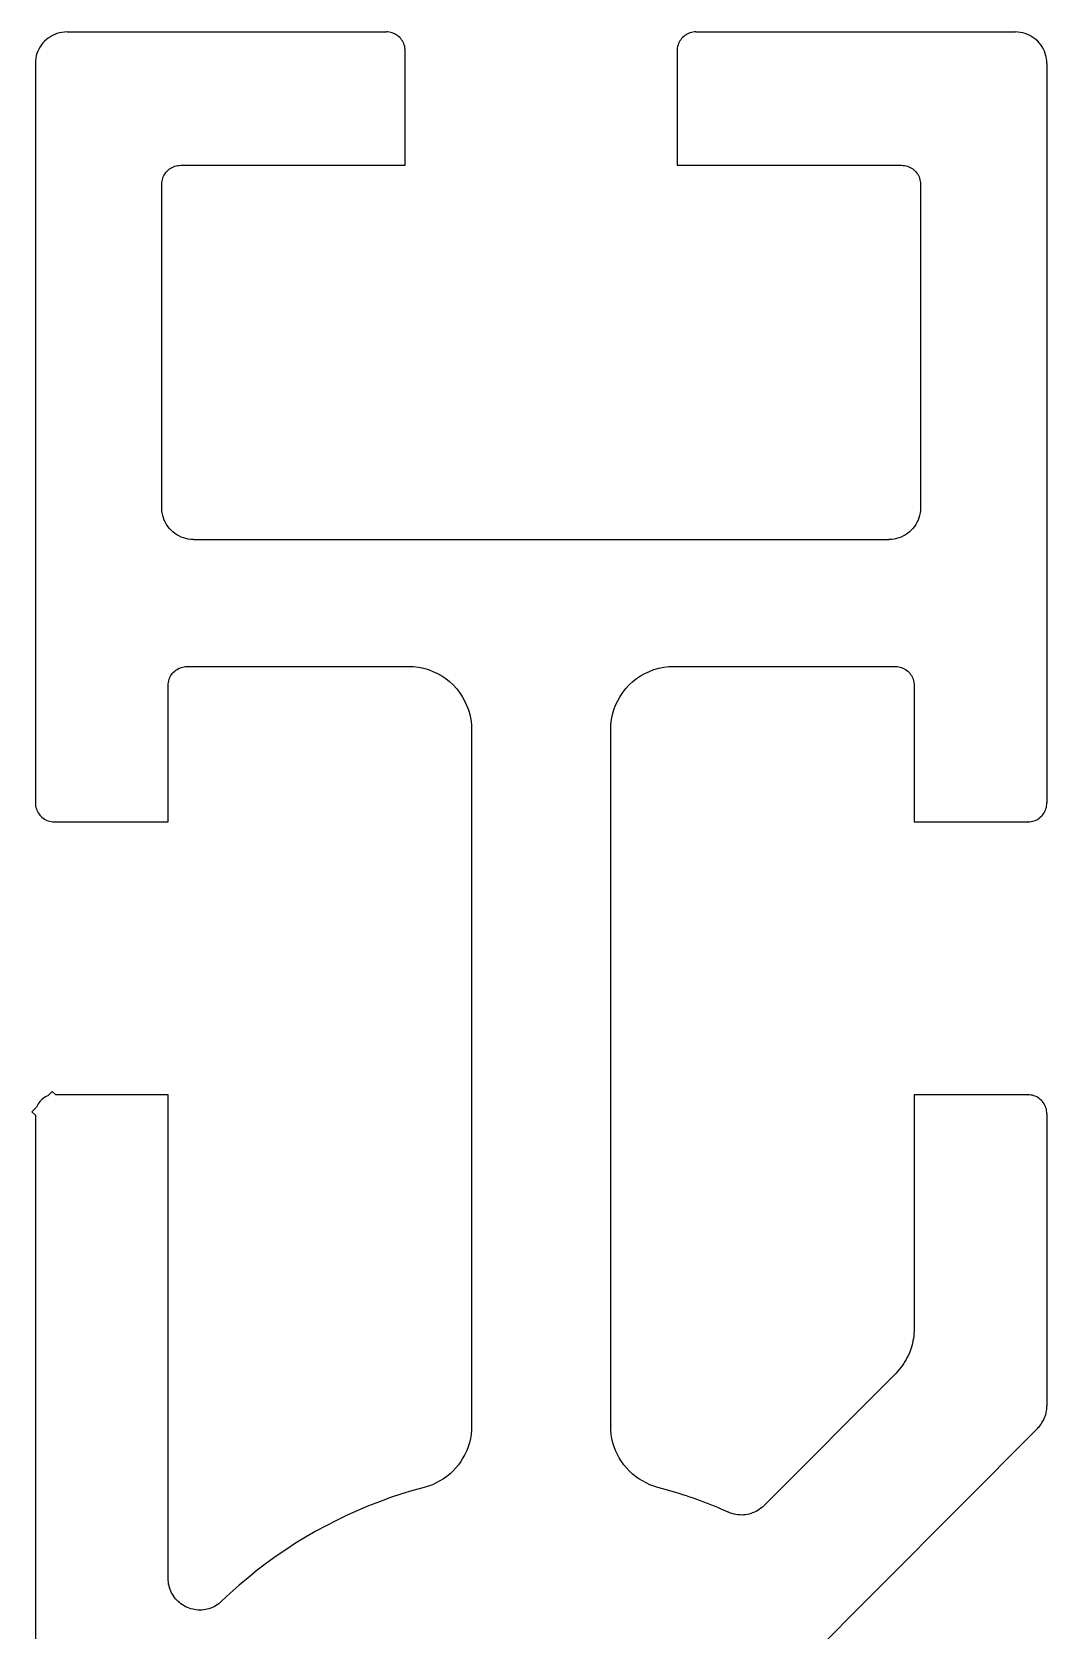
# Model space of a CAD drawing. Header units: metres. Extents: x -8.1 to 7.9, y -29.9 to 30.1.
# Drawn here: x -8.05 to 7.95, y 4.91 to 30.1 of the extents above; entities that cross this region are included whole.
import ezdxf

# ---------------------------------------------------------------- set-up
doc = ezdxf.new("R2010")
doc.units = ezdxf.units.M

msp = doc.modelspace()

# ---------------------------------------------------------------- linework, layer by layer
for p, q in [((-7.82227, 29.9814), (-7.85059, 29.9561)), ((-7.79297, 30.0059), (-7.82227, 29.9814)), ((-7.76074, 30.0273), (-7.79297, 30.0059)), ((-7.72754, 30.0459), (-7.76074, 30.0273)), ((-7.69238, 30.0625), (-7.72754, 30.0459)), ((-7.65625, 30.0762), (-7.69238, 30.0625)), ((-7.61816, 30.0879), (-7.65625, 30.0762)), ((-7.5791, 30.0957), (-7.61816, 30.0879)), ((-7.53906, 30.1006), (-7.5791, 30.0957)), ((-7.49805, 30.1016), (-7.53906, 30.1006)), ((-7.49707, 30.0996), (-7.49805, 30.1016)), ((-2.46387, 30.0996), (-7.49707, 30.0996)), ((-2.44043, 30.1016), (-2.46484, 30.1016)), ((-2.46484, 30.1016), (-2.46387, 30.0996)), ((-2.39355, 30.0938), (-2.44043, 30.1016)), ((-2.37109, 30.0869), (-2.39355, 30.0938)), ((-2.34863, 30.0781), (-2.37109, 30.0869)), ((-2.32812, 30.0684), (-2.34863, 30.0781)), ((-2.30762, 30.0576), (-2.32812, 30.0684)), ((-2.28906, 30.0439), (-2.30762, 30.0576)), ((-2.27148, 30.0303), (-2.28906, 30.0439)), ((-2.25391, 30.0146), (-2.27148, 30.0303)), ((-2.23828, 29.9971), (-2.25391, 30.0146)), ((-2.22461, 29.9795), (-2.23828, 29.9971)), ((-2.21191, 29.96), (-2.22461, 29.9795)), ((2.1748, 29.9795), (2.16211, 29.96)), ((2.18945, 29.9971), (2.1748, 29.9795)), ((2.20508, 30.0146), (2.18945, 29.9971)), ((2.22168, 30.0303), (2.20508, 30.0146)), ((2.23926, 30.0439), (2.22168, 30.0303)), ((2.25879, 30.0576), (2.23926, 30.0439)), ((2.27832, 30.0684), (2.25879, 30.0576)), ((2.2998, 30.0781), (2.27832, 30.0684)), ((2.32129, 30.0869), (2.2998, 30.0781)), ((2.34375, 30.0938), (2.32129, 30.0869)), ((2.36719, 30.0977), (2.34375, 30.0938)), ((2.3916, 30.1016), (2.36719, 30.0977)), ((2.41602, 30.1016), (2.3916, 30.1016)), ((2.41699, 30.0996), (2.41602, 30.1016)), ((7.4502, 30.0996), (2.41699, 30.0996)), ((7.49023, 30.1006), (7.44922, 30.1016)), ((7.44922, 30.1016), (7.4502, 30.0996)), ((7.53027, 30.0957), (7.49023, 30.1006)), ((7.56934, 30.0879), (7.53027, 30.0957)), ((7.60645, 30.0762), (7.56934, 30.0879)), ((7.64355, 30.0625), (7.60645, 30.0762)), ((7.67773, 30.0459), (7.64355, 30.0625)), ((7.71191, 30.0273), (7.67773, 30.0459)), ((7.74316, 30.0059), (7.71191, 30.0273)), ((7.77344, 29.9814), (7.74316, 30.0059)), ((7.80176, 29.9561), (7.77344, 29.9814)), ((-7.97168, 29.7598), (-7.98242, 29.7227)), ((-7.95801, 29.7969), (-7.97168, 29.7598)), ((-7.94141, 29.832), (-7.95801, 29.7969)), ((-7.92188, 29.8652), (-7.94141, 29.832)), ((-7.90039, 29.8975), (-7.92188, 29.8652)), ((-7.87695, 29.9277), (-7.90039, 29.8975)), ((-7.85059, 29.9561), (-7.87695, 29.9277)), ((-2.2002, 29.9404), (-2.21191, 29.96)), ((-2.19043, 29.9189), (-2.2002, 29.9404)), ((-2.18164, 29.8975), (-2.19043, 29.9189)), ((-2.17578, 29.875), (-2.18164, 29.8975)), ((-2.1709, 29.8516), (-2.17578, 29.875)), ((-2.16797, 29.8271), (-2.1709, 29.8516)), ((-2.16699, 29.8027), (-2.16797, 29.8271)), ((-2.16699, 28), (-2.16699, 29.8027)), ((2.11816, 29.8271), (2.11719, 29.8027)), ((2.11719, 29.8027), (2.12012, 29.8018)), ((2.12109, 29.8516), (2.11816, 29.8271)), ((2.12012, 29.8018), (2.12012, 28)), ((2.12598, 29.874), (2.12109, 29.8516)), ((2.13281, 29.8975), (2.12598, 29.874)), ((2.14062, 29.9189), (2.13281, 29.8975)), ((2.15137, 29.9404), (2.14062, 29.9189)), ((2.16211, 29.96), (2.15137, 29.9404)), ((7.82715, 29.9277), (7.80176, 29.9561)), ((7.85156, 29.8975), (7.82715, 29.9277)), ((7.87305, 29.8652), (7.85156, 29.8975)), ((7.8916, 29.832), (7.87305, 29.8652)), ((7.9082, 29.7969), (7.8916, 29.832)), ((7.92188, 29.7598), (7.9082, 29.7969)), ((7.93262, 29.7227), (7.92188, 29.7598)), ((-7.99512, 29.6436), (-7.99707, 29.6025)), ((-7.99707, 29.6025), (-7.99707, 17.9502)), ((-7.99023, 29.6836), (-7.99512, 29.6436)), ((-7.98242, 29.7227), (-7.99023, 29.6836)), ((7.94043, 29.6836), (7.93262, 29.7227)), ((7.94531, 29.6436), (7.94043, 29.6836)), ((7.94727, 29.6025), (7.94531, 29.6436)), ((7.94922, 29.6016), (7.94727, 29.6025)), ((7.94922, 17.9492), (7.94922, 29.6016)), ((-5.86328, 27.9551), (-5.84277, 27.9668)), ((-5.84277, 27.9668), (-5.82227, 27.9766)), ((-5.82227, 27.9766), (-5.7998, 27.9844)), ((-5.7998, 27.9844), (-5.77734, 27.9912)), ((-5.77734, 27.9912), (-5.75391, 27.9961)), ((-5.75391, 27.9961), (-5.73047, 27.999)), ((-5.73047, 27.999), (-5.70605, 28)), ((-5.70605, 28), (-2.16699, 28)), ((2.12012, 28), (5.65625, 28)), ((5.65625, 28), (5.68066, 27.999)), ((5.68066, 27.999), (5.70508, 27.9961)), ((5.70508, 27.9961), (5.72852, 27.9912)), ((5.72852, 27.9912), (5.75098, 27.9844)), ((5.75098, 27.9844), (5.77246, 27.9766)), ((5.77246, 27.9766), (5.79395, 27.9668)), ((5.79395, 27.9668), (5.81348, 27.9551)), ((-6.00391, 27.7002), (-6.00293, 27.7246)), ((-6.00293, 27.7246), (-6, 27.749)), ((-6, 27.749), (-5.99512, 27.7725)), ((-5.99512, 27.7725), (-5.98926, 27.7949)), ((-5.98926, 27.7949), (-5.98047, 27.8174)), ((-5.98047, 27.8174), (-5.9707, 27.8379)), ((-5.9707, 27.8379), (-5.95898, 27.8584)), ((-5.95898, 27.8584), (-5.94629, 27.877)), ((-5.94629, 27.877), (-5.93262, 27.8955)), ((-5.93262, 27.8955), (-5.91699, 27.9121)), ((-5.91699, 27.9121), (-5.90039, 27.9277)), ((-5.90039, 27.9277), (-5.88184, 27.9424)), ((-5.88184, 27.9424), (-5.86328, 27.9551)), ((5.81348, 27.9551), (5.83301, 27.9424)), ((5.83301, 27.9424), (5.85059, 27.9277)), ((5.85059, 27.9277), (5.86719, 27.9121)), ((5.86719, 27.9121), (5.88281, 27.8955)), ((5.88281, 27.8955), (5.89746, 27.877)), ((5.89746, 27.877), (5.91016, 27.8584)), ((5.91016, 27.8584), (5.92188, 27.8379)), ((5.92188, 27.8379), (5.93164, 27.8174)), ((5.93164, 27.8174), (5.93945, 27.7949)), ((5.93945, 27.7949), (5.94629, 27.7725)), ((5.94629, 27.7725), (5.95117, 27.749)), ((5.95117, 27.749), (5.9541, 27.7246)), ((5.9541, 27.7246), (5.95508, 27.7002)), ((-6.00195, 27.6992), (-6.00391, 27.7002)), ((-6.00195, 22.5996), (-6.00195, 27.6992)), ((5.95508, 27.7002), (5.95508, 22.6006)), ((-6.00293, 22.5596), (-6.00391, 22.6006)), ((-6.00391, 22.6006), (-6.00195, 22.5996)), ((-5.99805, 22.5195), (-6.00293, 22.5596)), ((-5.98926, 22.4805), (-5.99805, 22.5195)), ((-5.97852, 22.4434), (-5.98926, 22.4805)), ((-5.96484, 22.4062), (-5.97852, 22.4434)), ((5.92969, 22.4434), (5.91602, 22.4062)), ((5.94043, 22.4805), (5.92969, 22.4434)), ((5.94824, 22.5195), (5.94043, 22.4805)), ((5.95312, 22.5596), (5.94824, 22.5195)), ((5.95508, 22.6006), (5.95312, 22.5596)), ((-5.94824, 22.3711), (-5.96484, 22.4062)), ((-5.92969, 22.3379), (-5.94824, 22.3711)), ((-5.9082, 22.3057), (-5.92969, 22.3379)), ((-5.88379, 22.2754), (-5.9082, 22.3057)), ((-5.8584, 22.2471), (-5.88379, 22.2754)), ((-5.83008, 22.2217), (-5.8584, 22.2471)), ((-5.7998, 22.1973), (-5.83008, 22.2217)), ((-5.76855, 22.1758), (-5.7998, 22.1973)), ((-5.73535, 22.1572), (-5.76855, 22.1758)), ((5.71875, 22.1758), (5.68555, 22.1572)), ((5.75098, 22.1973), (5.71875, 22.1758)), ((5.78125, 22.2217), (5.75098, 22.1973)), ((5.80859, 22.2471), (5.78125, 22.2217)), ((5.83496, 22.2754), (5.80859, 22.2471)), ((5.8584, 22.3057), (5.83496, 22.2754)), ((5.87988, 22.3379), (5.8584, 22.3057)), ((5.89941, 22.3711), (5.87988, 22.3379)), ((5.91602, 22.4062), (5.89941, 22.3711)), ((-5.7002, 22.1406), (-5.73535, 22.1572)), ((-5.66406, 22.127), (-5.7002, 22.1406)), ((-5.62598, 22.1152), (-5.66406, 22.127)), ((-5.58691, 22.1074), (-5.62598, 22.1152)), ((-5.54688, 22.1025), (-5.58691, 22.1074)), ((-5.50586, 22.1016), (-5.54688, 22.1025)), ((-5.50488, 22.0986), (-5.50586, 22.1016)), ((5.45801, 22.0986), (-5.50488, 22.0986)), ((5.49805, 22.1025), (5.45703, 22.1016)), ((5.45703, 22.1016), (5.45801, 22.0986)), ((5.53809, 22.1074), (5.49805, 22.1025)), ((5.57617, 22.1152), (5.53809, 22.1074)), ((5.61426, 22.127), (5.57617, 22.1152)), ((5.65039, 22.1406), (5.61426, 22.127)), ((5.68555, 22.1572), (5.65039, 22.1406)), ((-5.88867, 19.8945), (-5.88086, 19.916)), ((-5.88086, 19.916), (-5.87109, 19.9375)), ((-5.87109, 19.9375), (-5.85938, 19.957)), ((-5.85938, 19.957), (-5.84668, 19.9766)), ((-5.84668, 19.9766), (-5.83301, 19.9941)), ((-5.83301, 19.9941), (-5.81738, 20.0117)), ((-5.81738, 20.0117), (-5.7998, 20.0273)), ((-5.7998, 20.0273), (-5.78223, 20.041)), ((-5.78223, 20.041), (-5.7627, 20.0547)), ((-5.7627, 20.0547), (-5.74316, 20.0654)), ((-5.74316, 20.0654), (-5.72168, 20.0752)), ((-5.72168, 20.0752), (-5.7002, 20.084)), ((-5.7002, 20.084), (-5.67773, 20.0908)), ((-5.67773, 20.0908), (-5.6543, 20.0947)), ((-5.6543, 20.0947), (-5.62988, 20.0986)), ((-5.62988, 20.0986), (-5.60547, 20.0996)), ((-5.60547, 20.0996), (-2.11719, 20.0996)), ((-2.11719, 20.0996), (-2.11816, 20.1016)), ((-2.11816, 20.1016), (-2.03613, 20.0977)), ((-2.03613, 20.0977), (-1.95605, 20.0879)), ((-1.95605, 20.0879), (-1.87891, 20.0723)), ((-1.87891, 20.0723), (-1.80273, 20.0508)), ((-1.80273, 20.0508), (-1.72949, 20.0225)), ((-1.72949, 20.0225), (-1.66016, 19.9893)), ((-1.66016, 19.9893), (-1.59277, 19.9512)), ((-1.59277, 19.9512), (-1.5293, 19.9082)), ((-1.5293, 19.9082), (-1.46875, 19.8604)), ((1.41992, 19.8604), (1.47949, 19.9082)), ((1.47949, 19.9082), (1.54297, 19.9512)), ((1.54297, 19.9512), (1.61035, 19.9893)), ((1.61035, 19.9893), (1.68066, 20.0225)), ((1.68066, 20.0225), (1.75391, 20.0508)), ((1.75391, 20.0508), (1.8291, 20.0723)), ((1.8291, 20.0723), (1.90723, 20.0879)), ((1.90723, 20.0879), (1.9873, 20.0977)), ((1.9873, 20.0977), (2.06836, 20.1016)), ((2.06836, 20.1016), (2.07031, 20.0996)), ((2.07031, 20.0996), (5.56152, 20.0996)), ((5.56152, 20.0996), (5.58594, 20.0977)), ((5.58594, 20.0977), (5.60938, 20.0947)), ((5.60938, 20.0947), (5.63184, 20.0898)), ((5.63184, 20.0898), (5.6543, 20.083)), ((5.6543, 20.083), (5.67578, 20.0742)), ((5.67578, 20.0742), (5.69629, 20.0645)), ((5.69629, 20.0645), (5.7168, 20.0527)), ((5.7168, 20.0527), (5.73535, 20.04)), ((5.73535, 20.04), (5.75293, 20.0254)), ((5.75293, 20.0254), (5.76953, 20.0098)), ((5.76953, 20.0098), (5.78418, 19.9932)), ((5.78418, 19.9932), (5.79883, 19.9756)), ((5.79883, 19.9756), (5.81152, 19.9561)), ((5.81152, 19.9561), (5.82227, 19.9365)), ((5.82227, 19.9365), (5.83203, 19.915)), ((5.83203, 19.915), (5.83984, 19.8936)), ((-5.9043, 19.7998), (-5.90332, 19.8242)), ((-5.9043, 17.6484), (-5.9043, 19.7998)), ((-5.90332, 19.8242), (-5.90039, 19.8477)), ((-5.90039, 19.8477), (-5.89551, 19.8711)), ((-5.89551, 19.8711), (-5.88867, 19.8945)), ((-1.46875, 19.8604), (-1.41309, 19.8086)), ((-1.41309, 19.8086), (-1.36035, 19.752)), ((-1.36035, 19.752), (-1.31348, 19.6914)), ((-1.31348, 19.6914), (-1.27051, 19.6279)), ((1.2207, 19.6279), (1.26367, 19.6914)), ((1.26367, 19.6914), (1.31152, 19.752)), ((1.31152, 19.752), (1.36328, 19.8086)), ((1.36328, 19.8086), (1.41992, 19.8604)), ((5.83984, 19.8936), (5.84668, 19.8711)), ((5.84668, 19.8711), (5.85156, 19.8477)), ((5.85156, 19.8477), (5.85449, 19.8242)), ((5.85449, 19.8242), (5.85547, 19.7998)), ((5.85547, 19.7998), (5.85742, 19.7988)), ((5.85742, 19.7988), (5.85742, 17.6484)), ((-1.27051, 19.6279), (-1.23242, 19.5605)), ((-1.23242, 19.5605), (-1.19922, 19.4902)), ((-1.19922, 19.4902), (-1.17188, 19.417)), ((-1.17188, 19.417), (-1.14941, 19.3408)), ((1.10059, 19.3408), (1.12207, 19.417)), ((1.12207, 19.417), (1.14941, 19.4902)), ((1.14941, 19.4902), (1.18262, 19.5605)), ((1.18262, 19.5605), (1.2207, 19.6279)), ((-1.14941, 19.3408), (-1.13379, 19.2627)), ((-1.13379, 19.2627), (-1.12402, 19.1826)), ((-1.12402, 19.1826), (-1.12109, 19.1006)), ((1.07129, 19.1006), (1.0752, 19.1826)), ((1.0752, 19.1826), (1.08398, 19.2627)), ((1.08398, 19.2627), (1.10059, 19.3408)), ((-1.12109, 19.1006), (-1.12109, 8.12793)), ((1.07324, 19.0996), (1.07129, 19.1006)), ((1.07324, 8.12695), (1.07324, 19.0996)), ((-7.99707, 17.9502), (-7.99609, 17.9258)), ((-7.99609, 17.9258), (-7.99316, 17.9014)), ((-7.99316, 17.9014), (-7.98828, 17.8779)), ((7.93848, 17.8779), (7.94336, 17.9014)), ((7.94336, 17.9014), (7.94629, 17.9258)), ((7.94629, 17.9258), (7.94727, 17.9502)), ((7.94727, 17.9502), (7.94922, 17.9492)), ((-7.98828, 17.8779), (-7.98145, 17.8555)), ((-7.98145, 17.8555), (-7.97363, 17.834)), ((-7.97363, 17.834), (-7.96289, 17.8125)), ((-7.96289, 17.8125), (-7.95215, 17.792)), ((-7.95215, 17.792), (-7.93945, 17.7734)), ((-7.93945, 17.7734), (-7.9248, 17.7549)), ((-7.9248, 17.7549), (-7.90918, 17.7383)), ((-7.90918, 17.7383), (-7.89258, 17.7227)), ((-7.89258, 17.7227), (-7.87402, 17.708)), ((-7.87402, 17.708), (-7.85547, 17.6953)), ((-7.85547, 17.6953), (-7.81445, 17.6738)), ((-7.81445, 17.6738), (-7.79297, 17.666)), ((-7.79297, 17.666), (-7.76953, 17.6592)), ((-7.76953, 17.6592), (-7.74707, 17.6543)), ((-7.74707, 17.6543), (-7.72266, 17.6514)), ((-7.72266, 17.6514), (-7.69824, 17.6504)), ((-7.69824, 17.6504), (-7.69727, 17.6484)), ((-7.69727, 17.6484), (-5.9043, 17.6484)), ((5.85742, 17.6484), (7.65039, 17.6484)), ((7.64844, 17.6504), (7.67285, 17.6514)), ((7.65039, 17.6484), (7.64844, 17.6504)), ((7.67285, 17.6514), (7.69727, 17.6543)), ((7.69727, 17.6543), (7.7207, 17.6592)), ((7.7207, 17.6592), (7.74316, 17.666)), ((7.74316, 17.666), (7.76465, 17.6738)), ((7.76465, 17.6738), (7.78613, 17.6846)), ((7.78613, 17.6846), (7.80566, 17.6953)), ((7.80566, 17.6953), (7.8252, 17.708)), ((7.8252, 17.708), (7.84277, 17.7227)), ((7.84277, 17.7227), (7.86035, 17.7383)), ((7.86035, 17.7383), (7.87598, 17.7549)), ((7.87598, 17.7549), (7.88965, 17.7734)), ((7.88965, 17.7734), (7.90234, 17.792)), ((7.90234, 17.792), (7.91406, 17.8125)), ((7.91406, 17.8125), (7.92383, 17.834)), ((7.92383, 17.834), (7.93262, 17.8555)), ((7.93262, 17.8555), (7.93848, 17.8779)), ((-7.73047, 13.4004), (-7.80078, 13.3301)), ((-7.67676, 13.3467), (-7.73047, 13.4004)), ((-7.97852, 13.1523), (-8.05078, 13.0801)), ((-7.97363, 13.166), (-7.97852, 13.1523)), ((-7.95215, 13.207), (-7.97363, 13.166)), ((-7.93945, 13.2256), (-7.95215, 13.207)), ((-7.9248, 13.2441), (-7.93945, 13.2256)), ((-7.90918, 13.2607), (-7.9248, 13.2441)), ((-7.89258, 13.2764), (-7.90918, 13.2607)), ((-7.87402, 13.291), (-7.89258, 13.2764)), ((-7.85547, 13.3037), (-7.87402, 13.291)), ((-7.83496, 13.3154), (-7.85547, 13.3037)), ((-7.81445, 13.3252), (-7.83496, 13.3154)), ((-7.80078, 13.3301), (-7.81445, 13.3252)), ((-5.9043, 13.3467), (-7.67676, 13.3467)), ((-5.9043, 5.72559), (-5.9043, 13.3467)), ((7.65039, 13.3467), (5.85742, 13.3467)), ((5.85742, 13.3467), (5.85742, 9.66309)), ((7.67285, 13.3477), (7.64844, 13.3486)), ((7.64844, 13.3486), (7.65039, 13.3467)), ((7.69727, 13.3447), (7.67285, 13.3477)), ((7.7207, 13.3398), (7.69727, 13.3447)), ((7.74316, 13.333), (7.7207, 13.3398)), ((7.76465, 13.3252), (7.74316, 13.333)), ((7.78613, 13.3154), (7.76465, 13.3252)), ((7.80566, 13.3037), (7.78613, 13.3154)), ((7.8252, 13.291), (7.80566, 13.3037)), ((7.84277, 13.2764), (7.8252, 13.291)), ((7.86035, 13.2607), (7.84277, 13.2764)), ((7.87598, 13.2441), (7.86035, 13.2607)), ((7.88965, 13.2256), (7.87598, 13.2441)), ((7.90234, 13.207), (7.88965, 13.2256)), ((7.91406, 13.1865), (7.90234, 13.207)), ((7.92383, 13.166), (7.91406, 13.1865)), ((7.93262, 13.1436), (7.92383, 13.166)), ((7.93848, 13.1211), (7.93262, 13.1436)), ((7.94336, 13.0977), (7.93848, 13.1211)), ((-8.05078, 13.0801), (-7.99707, 13.0254)), ((-7.99707, 13.0254), (-7.99707, 0.095703)), ((7.94629, 13.0732), (7.94336, 13.0977)), ((7.94727, 13.0488), (7.94629, 13.0732)), ((7.94922, 13.0479), (7.94727, 13.0488)), ((7.94922, 8.44531), (7.94922, 13.0479)), ((5.85156, 9.58398), (5.84766, 9.54492)), ((5.85449, 9.62402), (5.85156, 9.58398)), ((5.85547, 9.66406), (5.85449, 9.62402)), ((5.85742, 9.66309), (5.85547, 9.66406)), ((5.80664, 9.35352), (5.7793, 9.28125)), ((5.81738, 9.3916), (5.80664, 9.35352)), ((5.82715, 9.42969), (5.81738, 9.3916)), ((5.83594, 9.46777), (5.82715, 9.42969)), ((5.84277, 9.50586), (5.83594, 9.46777)), ((5.84766, 9.54492), (5.84277, 9.50586)), ((5.66504, 9.07617), (5.6416, 9.04492)), ((5.6875, 9.1084), (5.66504, 9.07617)), ((5.70898, 9.1416), (5.6875, 9.1084)), ((5.72852, 9.17578), (5.70898, 9.1416)), ((5.74707, 9.20996), (5.72852, 9.17578)), ((5.76367, 9.24512), (5.74707, 9.20996)), ((5.7793, 9.28125), (5.76367, 9.24512)), ((5.56348, 8.95605), (3.48535, 6.87012)), ((5.59082, 8.98438), (5.56348, 8.95605)), ((5.6416, 9.04492), (5.59082, 8.98438)), ((7.92871, 8.31055), (7.93359, 8.3291)), ((7.93359, 8.3291), (7.9375, 8.34766)), ((7.9375, 8.34766), (7.94141, 8.36719)), ((7.94141, 8.36719), (7.94434, 8.38672)), ((7.94434, 8.38672), (7.94531, 8.40625)), ((7.94531, 8.40625), (7.94727, 8.42578)), ((7.94727, 8.42578), (7.94727, 8.44629)), ((7.94727, 8.44629), (7.94922, 8.44531)), ((-1.12109, 8.12793), (-1.12305, 8.06055)), ((1.07324, 8.06055), (1.07129, 8.12793)), ((1.07129, 8.12793), (1.07324, 8.12695)), ((3.4043, 3.67676), (7.80469, 8.0918)), ((7.80176, 8.09277), (7.81543, 8.10645)), ((7.80469, 8.0918), (7.80176, 8.09277)), ((7.81543, 8.10645), (7.82812, 8.12207)), ((7.82812, 8.12207), (7.84082, 8.13672)), ((7.84082, 8.13672), (7.85254, 8.15234)), ((7.85254, 8.15234), (7.87402, 8.18555)), ((7.87402, 8.18555), (7.88379, 8.20215)), ((7.88379, 8.20215), (7.89355, 8.21973)), ((7.89355, 8.21973), (7.90918, 8.25488)), ((7.90918, 8.25488), (7.91699, 8.27344)), ((7.91699, 8.27344), (7.92285, 8.29102)), ((7.92285, 8.29102), (7.92871, 8.31055)), ((-1.15625, 7.86328), (-1.17578, 7.80078)), ((-1.14062, 7.92773), (-1.15625, 7.86328)), ((-1.12988, 7.99316), (-1.14062, 7.92773)), ((-1.12305, 8.06055), (-1.12988, 7.99316)), ((1.08008, 7.99316), (1.07324, 8.06055)), ((1.0918, 7.92773), (1.08008, 7.99316)), ((1.10645, 7.86328), (1.0918, 7.92773)), ((1.12598, 7.80078), (1.10645, 7.86328)), ((-1.29102, 7.56836), (-1.3291, 7.5166)), ((-1.25684, 7.62402), (-1.29102, 7.56836)), ((-1.22559, 7.68066), (-1.25684, 7.62402)), ((-1.19824, 7.74023), (-1.22559, 7.68066)), ((-1.17578, 7.80078), (-1.19824, 7.74023)), ((1.14941, 7.74023), (1.12598, 7.80078)), ((1.17676, 7.68066), (1.14941, 7.74023)), ((1.20703, 7.62402), (1.17676, 7.68066)), ((1.24121, 7.56836), (1.20703, 7.62402)), ((1.2793, 7.5166), (1.24121, 7.56836)), ((-1.51172, 7.33398), (-1.56445, 7.2959)), ((-1.46094, 7.375), (-1.51172, 7.33398)), ((-1.41406, 7.41895), (-1.46094, 7.375)), ((-1.37012, 7.4668), (-1.41406, 7.41895)), ((-1.3291, 7.5166), (-1.37012, 7.4668)), ((1.32031, 7.4668), (1.2793, 7.5166)), ((1.36426, 7.41895), (1.32031, 7.4668)), ((1.41211, 7.375), (1.36426, 7.41895)), ((1.46191, 7.33398), (1.41211, 7.375)), ((1.51465, 7.2959), (1.46191, 7.33398)), ((-2.22266, 7.05664), (-2.39941, 6.99805)), ((-2.04492, 7.11035), (-2.22266, 7.05664)), ((-1.86621, 7.16016), (-2.04492, 7.11035)), ((-1.80078, 7.17871), (-1.86621, 7.16016)), ((-1.73828, 7.20215), (-1.80078, 7.17871)), ((-1.67773, 7.22949), (-1.73828, 7.20215)), ((-1.62012, 7.26074), (-1.67773, 7.22949)), ((-1.56445, 7.2959), (-1.62012, 7.26074)), ((1.57031, 7.26074), (1.51465, 7.2959)), ((1.62891, 7.22949), (1.57031, 7.26074)), ((1.68848, 7.20215), (1.62891, 7.22949)), ((1.75195, 7.17871), (1.68848, 7.20215)), ((1.81641, 7.16016), (1.75195, 7.17871)), ((1.92773, 7.12891), (1.81445, 7.16016)), ((1.81445, 7.16016), (1.81641, 7.16016)), ((1.9834, 7.11328), (1.92773, 7.12891)), ((2.09668, 7.08008), (1.9834, 7.11328)), ((2.15234, 7.0625), (2.09668, 7.08008)), ((2.20801, 7.04395), (2.15234, 7.0625)), ((-2.74609, 6.86719), (-2.91602, 6.7959)), ((-2.57324, 6.93457), (-2.74609, 6.86719)), ((-2.39941, 6.99805), (-2.57324, 6.93457)), ((2.26465, 7.02637), (2.20801, 7.04395)), ((2.31934, 7.00684), (2.26465, 7.02637)), ((2.375, 6.98828), (2.31934, 7.00684)), ((2.43066, 6.96875), (2.375, 6.98828)), ((2.48535, 6.94824), (2.43066, 6.96875)), ((2.54102, 6.92773), (2.48535, 6.94824)), ((2.5957, 6.90625), (2.54102, 6.92773)), ((2.65039, 6.88574), (2.5957, 6.90625)), ((2.70508, 6.86328), (2.65039, 6.88574)), ((2.75879, 6.84082), (2.70508, 6.86328)), ((2.81348, 6.81836), (2.75879, 6.84082)), ((2.9209, 6.77148), (2.81348, 6.81836)), ((3.41406, 6.81152), (3.38867, 6.7959)), ((3.43848, 6.83008), (3.41406, 6.81152)), ((3.46191, 6.84961), (3.43848, 6.83008)), ((3.48535, 6.87012), (3.46191, 6.84961)), ((-3.41602, 6.55566), (-3.57812, 6.46777)), ((-3.25195, 6.63965), (-3.41602, 6.55566)), ((-3.08496, 6.71973), (-3.25195, 6.63965)), ((-2.91602, 6.7959), (-3.08496, 6.71973)), ((2.92969, 6.76758), (2.9209, 6.77148)), ((2.95898, 6.75586), (2.92969, 6.76758)), ((2.9873, 6.74609), (2.95898, 6.75586)), ((3.0166, 6.73828), (2.9873, 6.74609)), ((3.0459, 6.73145), (3.0166, 6.73828)), ((3.0752, 6.72754), (3.0459, 6.73145)), ((3.10547, 6.72461), (3.0752, 6.72754)), ((3.13477, 6.72363), (3.10547, 6.72461)), ((3.16504, 6.72559), (3.13477, 6.72363)), ((3.19434, 6.72754), (3.16504, 6.72559)), ((3.22363, 6.73242), (3.19434, 6.72754)), ((3.25195, 6.73926), (3.22363, 6.73242)), ((3.28027, 6.74707), (3.25195, 6.73926)), ((3.30859, 6.75684), (3.28027, 6.74707)), ((3.33594, 6.76758), (3.30859, 6.75684)), ((3.36328, 6.78125), (3.33594, 6.76758)), ((3.38867, 6.7959), (3.36328, 6.78125)), ((-3.73828, 6.375), (-3.89551, 6.27832)), ((-3.57812, 6.46777), (-3.73828, 6.375)), ((-4.20312, 6.07324), (-4.35352, 5.96484)), ((-4.05078, 6.17773), (-4.20312, 6.07324)), ((-3.89551, 6.27832), (-4.05078, 6.17773)), ((-4.50098, 5.85254), (-4.64551, 5.73633)), ((-4.35352, 5.96484), (-4.50098, 5.85254)), ((-5.90332, 5.69531), (-5.9043, 5.72559)), ((-5.90039, 5.66602), (-5.90332, 5.69531)), ((-5.89648, 5.63672), (-5.90039, 5.66602)), ((-5.89062, 5.6084), (-5.89648, 5.63672)), ((-5.88281, 5.58008), (-5.89062, 5.6084)), ((-5.87402, 5.55273), (-5.88281, 5.58008)), ((-5.8623, 5.52539), (-5.87402, 5.55273)), ((-4.78711, 5.61621), (-4.92578, 5.49219)), ((-4.64551, 5.73633), (-4.78711, 5.61621)), ((-5.85059, 5.5), (-5.8623, 5.52539)), ((-5.83691, 5.47461), (-5.85059, 5.5)), ((-5.80566, 5.42578), (-5.83691, 5.47461)), ((-5.78711, 5.40332), (-5.80566, 5.42578)), ((-5.76855, 5.38184), (-5.78711, 5.40332)), ((-5.74805, 5.36133), (-5.76855, 5.38184)), ((-5.72656, 5.34277), (-5.74805, 5.36133)), ((-5.70312, 5.32422), (-5.72656, 5.34277)), ((-5.67969, 5.30762), (-5.70312, 5.32422)), ((-5.6543, 5.29199), (-5.67969, 5.30762)), ((-5.62891, 5.27832), (-5.6543, 5.29199)), ((-5.15527, 5.29395), (-5.18066, 5.2793)), ((-5.13086, 5.30859), (-5.15527, 5.29395)), ((-5.10645, 5.32617), (-5.13086, 5.30859)), ((-5.08301, 5.34473), (-5.10645, 5.32617)), ((-5.06152, 5.36426), (-5.08301, 5.34473)), ((-4.92578, 5.49219), (-5.06152, 5.36426)), ((-5.60156, 5.26562), (-5.62891, 5.27832)), ((-5.57422, 5.25488), (-5.60156, 5.26562)), ((-5.5459, 5.24512), (-5.57422, 5.25488)), ((-5.51758, 5.23828), (-5.5459, 5.24512)), ((-5.48926, 5.23242), (-5.51758, 5.23828)), ((-5.45996, 5.22852), (-5.48926, 5.23242)), ((-5.43164, 5.22656), (-5.45996, 5.22852)), ((-5.40234, 5.22559), (-5.43164, 5.22656)), ((-5.37402, 5.22656), (-5.40234, 5.22559)), ((-5.34473, 5.22949), (-5.37402, 5.22656)), ((-5.31641, 5.2334), (-5.34473, 5.22949)), ((-5.28906, 5.23926), (-5.31641, 5.2334)), ((-5.26074, 5.24707), (-5.28906, 5.23926)), ((-5.2334, 5.25684), (-5.26074, 5.24707)), ((-5.20703, 5.26758), (-5.2334, 5.25684)), ((-5.18066, 5.2793), (-5.20703, 5.26758))]:
    msp.add_line(p, q)

doc.saveas('drawing.dxf')
